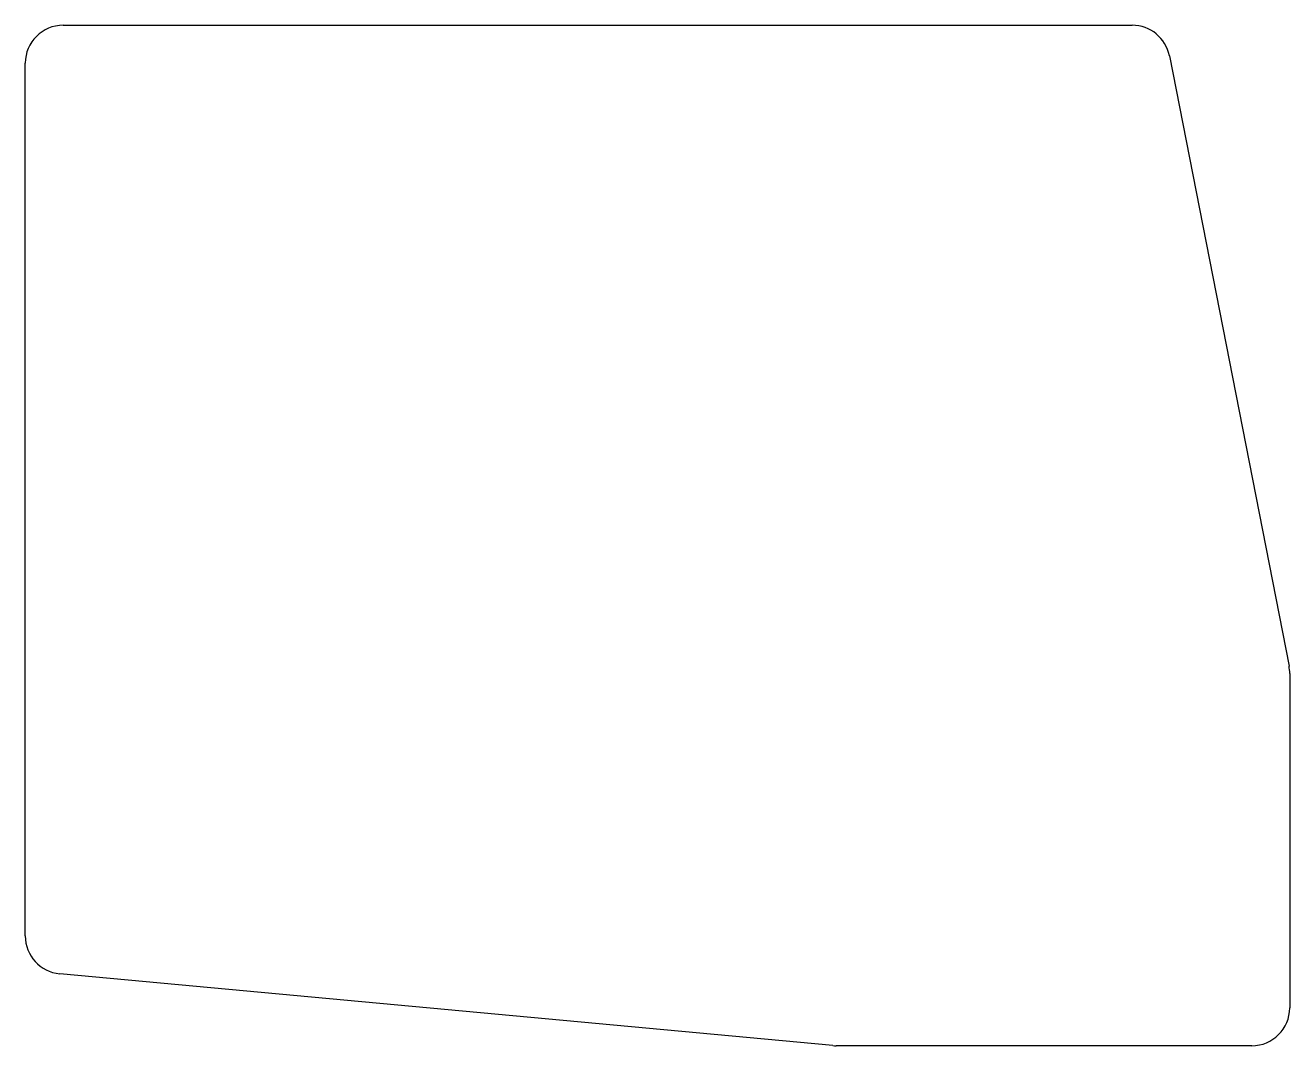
# Model space of a CAD drawing. Header units: millimetres. Extents: x 135 to 235, y -174.2 to -93.5.
import ezdxf

# ---------------------------------------------------------------- set-up
doc = ezdxf.new("R2010")
doc.units = ezdxf.units.MM

msp = doc.modelspace()

# ---------------------------------------------------------------- linework, layer by layer
for p, q in [((138, -93.5), (222.531, -93.5)), ((225.475, -95.923), (234.934, -144.214)), ((135, -165.566), (135, -96.5)), ((234.99, -144.791), (234.99, -171.25)), ((198.851, -174.237), (137.722, -168.553)), ((231.99, -174.25), (199.129, -174.25))]:
    msp.add_line(p, q)
for centre, start, end in [((138, -96.5), 90, 180), ((222.531, -96.5), 11.08291, 90), ((231.99, -144.791), 0, 11.08291), ((138, -165.566), 180, 264.68773), ((231.99, -171.25), 270, 0), ((199.129, -171.25), 264.68773, 270)]:
    msp.add_arc(centre, 3, start, end)

doc.saveas('drawing.dxf')
